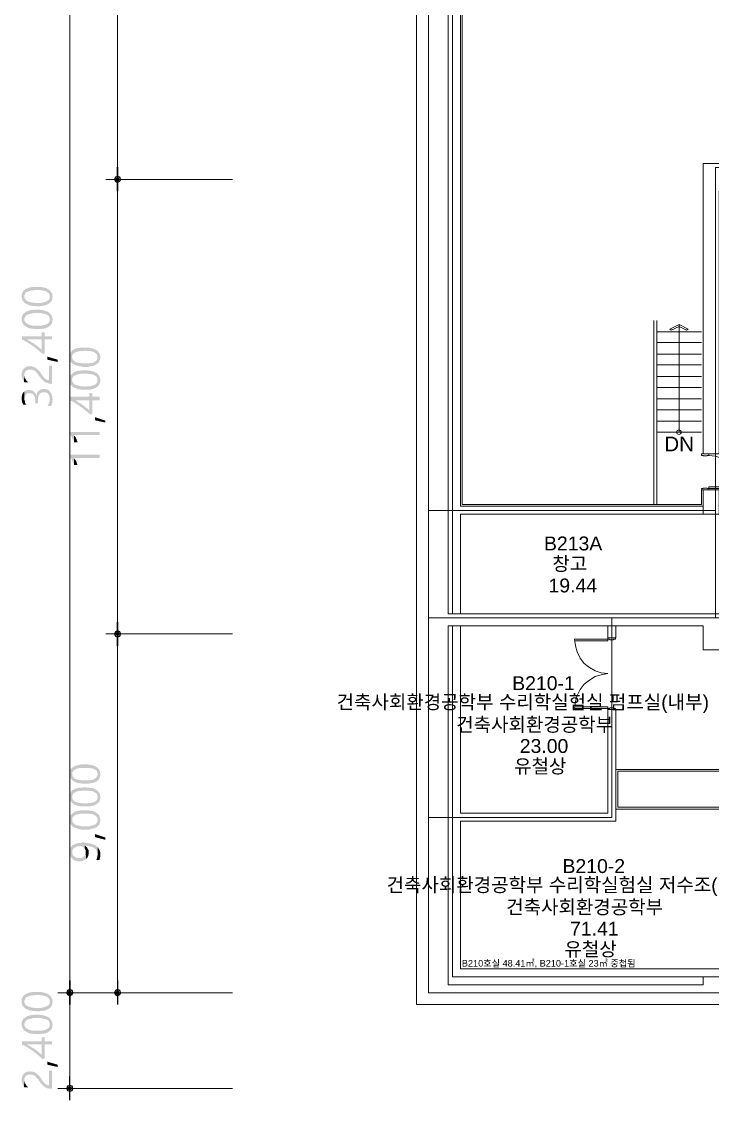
# Model space of a CAD drawing. Header units: millimetres. Extents: x -750 to 93466, y 13039 to 66109.
# Drawn here: x 1044 to 18376, y 13904 to 41161 of the extents above; entities that cross this region are included whole.
import ezdxf

# ---------------------------------------------------------------- set-up
doc = ezdxf.new("R2010")
doc.units = ezdxf.units.MM
for name, color, linetype in [('PDF_문자', 7, 'Continuous'), ('PDF_솔리드 채우기', 7, 'Continuous'), ('PDF_형상', 7, 'Continuous')]:
    doc.layers.add(name, color=color, linetype=linetype)
doc.styles.add('PDF 맑은고딕', font='Arial.ttf')

msp = doc.modelspace()

# ---------------------------------------------------------------- hatches: boundary and pattern name
at = {"layer": 'PDF_솔리드 채우기', "transparency": 33554559}
for points in [[(1044, 34278), (1044, 34269), (1044, 34250), (1044, 34231), (1053, 34212), (1053, 34193), (1063, 34174), (1072, 34155), (1082, 34145), (1101, 34126), (1110, 34117), (1110, 34269), (1110, 34278), (1110, 34288), (1120, 34307), (1120, 34316), (1129, 34326), (1129, 34335), (1139, 34354), (1148, 34364), (1158, 34373), (1177, 34383), (1186, 34383), (1205, 34392), (1224, 34402), (1234, 34402), (1262, 34411), (1281, 34411), (1300, 34421), (1329, 34421), (1348, 34421), (1376, 34430), (1405, 34430), (1433, 34430), (1461, 34430), (1490, 34430), (1518, 34421), (1537, 34421), (1566, 34421), (1585, 34411), (1604, 34411), (1623, 34402), (1642, 34402), (1661, 34392), (1680, 34383), (1689, 34373), (1699, 34364), (1718, 34354), (1727, 34345), (1727, 34335), (1737, 34326), (1746, 34307), (1746, 34297), (1746, 34288), (1746, 34269), (1746, 34421), (1737, 34430), (1718, 34449), (1708, 34449), (1689, 34459), (1680, 34468), (1661, 34478), (1642, 34478), (1623, 34487), (1604, 34487), (1585, 34497), (1566, 34497), (1547, 34506), (1528, 34506), (1499, 34506), (1480, 34506), (1452, 34506), (1424, 34506), (1424, 34506), (1395, 34506), (1367, 34506), (1348, 34506), (1319, 34506), (1300, 34506), (1272, 34497), (1253, 34497), (1234, 34487), (1215, 34487), (1196, 34478), (1177, 34468), (1158, 34468), (1148, 34459), (1129, 34449), (1120, 34440), (1110, 34430), (1091, 34421), (1082, 34402), (1072, 34392), (1072, 34383), (1063, 34373), (1053, 34354), (1053, 34345), (1044, 34326), (1044, 34307), (1044, 34297)], [(1110, 34117), (1129, 34098), (1148, 34088), (1148, 34088), (1158, 34079), (1177, 34069), (1196, 34069), (1205, 34060), (1224, 34050), (1243, 34050), (1262, 34041), (1281, 34041), (1300, 34031), (1329, 34031), (1348, 34031), (1367, 34031), (1395, 34022), (1424, 34022), (1442, 34022), (1471, 34022), (1490, 34022), (1518, 34031), (1537, 34031), (1556, 34031), (1585, 34041), (1604, 34041), (1623, 34041), (1642, 34050), (1661, 34060), (1670, 34060), (1689, 34069), (1708, 34079), (1718, 34088), (1727, 34088), (1746, 34107), (1765, 34117), (1775, 34136), (1784, 34145), (1794, 34164), (1803, 34183), (1813, 34202), (1813, 34221), (1813, 34240), (1822, 34259), (1822, 34259), (1813, 34288), (1813, 34307), (1813, 34326), (1803, 34345), (1794, 34364), (1784, 34373), (1775, 34392), (1765, 34411), (1746, 34421), (1746, 34269), (1746, 34259), (1746, 34240), (1746, 34231), (1737, 34221), (1737, 34202), (1727, 34193), (1718, 34183), (1708, 34174), (1699, 34164), (1680, 34155), (1670, 34145), (1651, 34136), (1632, 34136), (1613, 34126), (1594, 34126), (1575, 34117), (1547, 34117), (1528, 34107), (1499, 34107), (1471, 34107), (1442, 34107), (1424, 34107), (1395, 34107), (1367, 34107), (1338, 34117), (1310, 34117), (1291, 34117), (1272, 34126), (1253, 34126), (1234, 34136), (1215, 34145), (1196, 34145), (1186, 34155), (1167, 34164), (1158, 34174), (1148, 34183), (1139, 34193), (1129, 34202), (1120, 34221), (1120, 34231), (1110, 34240), (1110, 34259), (1110, 34269)], [(1044, 33699), (1044, 33699), (1044, 33680), (1044, 33661), (1053, 33632), (1053, 33623), (1063, 33604), (1072, 33585), (1082, 33566), (1101, 33556), (1110, 33537), (1110, 33699), (1110, 33699), (1110, 33718), (1120, 33727), (1120, 33737), (1129, 33756), (1129, 33765), (1139, 33775), (1148, 33784), (1158, 33794), (1177, 33803), (1186, 33813), (1205, 33822), (1224, 33822), (1234, 33832), (1262, 33832), (1281, 33841), (1300, 33841), (1329, 33851), (1348, 33851), (1376, 33851), (1405, 33851), (1433, 33851), (1461, 33851), (1490, 33851), (1518, 33851), (1537, 33851), (1566, 33841), (1585, 33841), (1604, 33832), (1623, 33832), (1642, 33822), (1661, 33822), (1680, 33813), (1689, 33803), (1699, 33794), (1718, 33784), (1727, 33775), (1727, 33765), (1737, 33746), (1746, 33737), (1746, 33727), (1746, 33708), (1746, 33689), (1746, 33841), (1737, 33860), (1718, 33870), (1708, 33879), (1689, 33889), (1680, 33889), (1661, 33898), (1642, 33908), (1623, 33908), (1604, 33917), (1585, 33917), (1566, 33927), (1547, 33927), (1528, 33927), (1499, 33936), (1480, 33936), (1452, 33936), (1424, 33936), (1424, 33936), (1395, 33936), (1367, 33936), (1348, 33936), (1319, 33927), (1300, 33927), (1272, 33927), (1253, 33917), (1234, 33917), (1215, 33908), (1196, 33908), (1177, 33898), (1158, 33889), (1148, 33879), (1129, 33870), (1120, 33860), (1110, 33851), (1091, 33841), (1082, 33832), (1072, 33822), (1072, 33803), (1063, 33794), (1053, 33784), (1053, 33765), (1044, 33746), (1044, 33737), (1044, 33718)], [(1110, 33537), (1129, 33528), (1148, 33518), (1148, 33518), (1158, 33509), (1177, 33499), (1196, 33490), (1205, 33480), (1224, 33480), (1243, 33471), (1262, 33471), (1281, 33461), (1300, 33461), (1329, 33461), (1348, 33452), (1367, 33452), (1395, 33452), (1424, 33452), (1442, 33452), (1471, 33452), (1490, 33452), (1518, 33452), (1537, 33452), (1556, 33461), (1585, 33461), (1604, 33461), (1623, 33471), (1642, 33471), (1661, 33480), (1670, 33490), (1689, 33490), (1708, 33499), (1718, 33509), (1727, 33518), (1746, 33528), (1765, 33547), (1775, 33556), (1784, 33575), (1794, 33585), (1803, 33604), (1813, 33623), (1813, 33642), (1813, 33661), (1822, 33689), (1822, 33689), (1813, 33708), (1813, 33727), (1813, 33746), (1803, 33765), (1794, 33784), (1784, 33803), (1775, 33813), (1765, 33832), (1746, 33841), (1746, 33689), (1746, 33680), (1746, 33670), (1746, 33651), (1737, 33642), (1737, 33632), (1727, 33623), (1718, 33604), (1708, 33594), (1699, 33585), (1680, 33575), (1670, 33575), (1651, 33566), (1632, 33556), (1613, 33556), (1594, 33547), (1575, 33547), (1547, 33537), (1528, 33537), (1499, 33537), (1471, 33537), (1442, 33537), (1424, 33537), (1395, 33537), (1367, 33537), (1338, 33537), (1310, 33537), (1291, 33547), (1272, 33547), (1253, 33556), (1234, 33556), (1215, 33566), (1196, 33575), (1186, 33585), (1167, 33594), (1158, 33594), (1148, 33613), (1139, 33623), (1129, 33632), (1120, 33642), (1120, 33651), (1110, 33670), (1110, 33680), (1110, 33699)], [(1053, 33271), (1053, 33186), (1063, 33176), (1082, 33176), (1101, 33167), (1120, 33157), (1129, 33148), (1148, 33138), (1167, 33129), (1177, 33195), (1547, 33195), (1547, 32929), (1547, 33271)], [(1167, 33129), (1186, 33119), (1205, 33100), (1224, 33091), (1243, 33081), (1262, 33072), (1281, 33053), (1300, 33043), (1310, 33034), (1329, 33024), (1348, 33005), (1357, 32996), (1376, 32986), (1395, 32967), (1414, 32958), (1424, 32948), (1442, 32929), (1461, 32920), (1471, 32910), (1490, 32891), (1509, 32882), (1518, 32863), (1537, 32853), (1556, 32834), (1623, 32834), (1623, 33195), (1803, 33195), (1803, 33271), (1623, 33271), (1623, 33366), (1547, 33366), (1547, 33271), (1547, 32929), (1480, 32986), (1471, 32996), (1461, 33005), (1442, 33015), (1424, 33034), (1414, 33043), (1395, 33053), (1376, 33062), (1357, 33081), (1348, 33091), (1329, 33100), (1310, 33110), (1291, 33119), (1272, 33138), (1253, 33148), (1234, 33157), (1215, 33167), (1196, 33176), (1177, 33195)], [(2240, 32758), (2240, 32749), (2240, 32730), (2240, 32711), (2250, 32692), (2259, 32673), (2259, 32654), (2269, 32635), (2278, 32626), (2297, 32607), (2307, 32597), (2307, 32749), (2307, 32758), (2307, 32768), (2316, 32777), (2316, 32796), (2326, 32806), (2326, 32815), (2335, 32825), (2345, 32834), (2354, 32844), (2373, 32853), (2383, 32863), (2402, 32872), (2421, 32882), (2440, 32882), (2459, 32891), (2478, 32891), (2497, 32901), (2525, 32901), (2554, 32901), (2573, 32901), (2601, 32910), (2639, 32910), (2658, 32910), (2687, 32901), (2715, 32901), (2734, 32901), (2763, 32901), (2782, 32891), (2801, 32891), (2829, 32882), (2839, 32882), (2858, 32872), (2877, 32863), (2886, 32853), (2905, 32844), (2915, 32834), (2924, 32825), (2934, 32815), (2934, 32806), (2943, 32787), (2943, 32777), (2943, 32758), (2943, 32749), (2953, 32901), (2934, 32910), (2915, 32920), (2905, 32929), (2886, 32939), (2877, 32948), (2858, 32948), (2839, 32958), (2820, 32967), (2801, 32967), (2782, 32977), (2763, 32977), (2744, 32986), (2725, 32986), (2696, 32986), (2677, 32986), (2649, 32986), (2630, 32986), (2620, 32986), (2592, 32986), (2573, 32986), (2544, 32986), (2516, 32986), (2497, 32977), (2468, 32977), (2449, 32977), (2430, 32967), (2411, 32967), (2392, 32958), (2373, 32948), (2354, 32939), (2345, 32939), (2326, 32929), (2316, 32920), (2307, 32910), (2297, 32901), (2288, 32882), (2278, 32872), (2269, 32863), (2259, 32844), (2250, 32834), (2250, 32815), (2250, 32806), (2240, 32787), (2240, 32768)], [(2307, 32597), (2326, 32578), (2345, 32569), (2345, 32569), (2364, 32559), (2373, 32550), (2392, 32540), (2402, 32540), (2421, 32531), (2440, 32531), (2459, 32521), (2478, 32521), (2497, 32512), (2525, 32512), (2544, 32512), (2573, 32502), (2592, 32502), (2620, 32502), (2639, 32502), (2668, 32502), (2687, 32502), (2715, 32502), (2734, 32512), (2763, 32512), (2782, 32512), (2801, 32521), (2820, 32521), (2839, 32531), (2858, 32531), (2877, 32540), (2886, 32550), (2905, 32559), (2915, 32569), (2924, 32569), (2943, 32588), (2962, 32597), (2972, 32607), (2981, 32626), (2991, 32645), (3000, 32664), (3010, 32683), (3010, 32702), (3019, 32720), (3019, 32739), (3019, 32739), (3019, 32758), (3010, 32787), (3010, 32806), (3000, 32825), (2991, 32834), (2981, 32853), (2972, 32872), (2962, 32882), (2953, 32901), (2943, 32749), (2943, 32739), (2943, 32720), (2943, 32711), (2934, 32692), (2934, 32683), (2924, 32673), (2915, 32664), (2905, 32654), (2896, 32645), (2877, 32635), (2867, 32626), (2848, 32616), (2829, 32607), (2810, 32607), (2791, 32597), (2772, 32597), (2744, 32597), (2725, 32588), (2696, 32588), (2668, 32588), (2639, 32588), (2620, 32588), (2592, 32588), (2563, 32588), (2535, 32588), (2516, 32597), (2487, 32597), (2468, 32607), (2449, 32607), (2430, 32616), (2411, 32616), (2392, 32626), (2383, 32635), (2364, 32645), (2354, 32654), (2345, 32664), (2335, 32673), (2326, 32683), (2326, 32692), (2316, 32711), (2316, 32720), (2307, 32739), (2307, 32749)], [(1044, 32303), (1044, 32293), (1044, 32274), (1044, 32255), (1053, 32236), (1053, 32217), (1063, 32198), (1072, 32179), (1082, 32160), (1091, 32141), (1101, 32132), (1110, 32293), (1110, 32312), (1110, 32331), (1120, 32350), (1129, 32369), (1139, 32388), (1148, 32398), (1158, 32407), (1177, 32417), (1196, 32426), (1215, 32436), (1234, 32436), (1253, 32436), (1272, 32436), (1300, 32436), (1319, 32426), (1338, 32426), (1348, 32417), (1367, 32407), (1376, 32398), (1395, 32388), (1405, 32369), (1414, 32360), (1433, 32341), (1442, 32331), (1461, 32312), (1471, 32284), (1490, 32265), (1499, 32246), (1518, 32227), (1528, 32208), (1547, 32198), (1556, 32179), (1566, 32170), (1575, 32160), (1594, 32141), (1613, 32132), (1632, 32122), (1642, 32113), (1661, 32103), (1670, 32103), (1680, 32094), (1699, 32094), (1727, 32084), (1746, 32084), (1765, 32084), (1803, 32084), (1803, 32531), (1727, 32531), (1727, 32170), (1727, 32170), (1699, 32170), (1680, 32179), (1661, 32189), (1651, 32189), (1642, 32198), (1623, 32217), (1604, 32236), (1604, 32236), (1594, 32246), (1585, 32255), (1575, 32274), (1556, 32293), (1547, 32312), (1528, 32331), (1518, 32350), (1509, 32369), (1490, 32388), (1471, 32407), (1461, 32417), (1442, 32436), (1433, 32445), (1414, 32455), (1405, 32474), (1386, 32483), (1386, 32483), (1367, 32493), (1348, 32502), (1329, 32502), (1310, 32512), (1291, 32512), (1272, 32512), (1253, 32521), (1243, 32521), (1224, 32512), (1196, 32512), (1177, 32512), (1158, 32502), (1148, 32493), (1129, 32483), (1110, 32474), (1101, 32455), (1091, 32455), (1082, 32436), (1072, 32426), (1063, 32407), (1053, 32388), (1053, 32369), (1044, 32350), (1044, 32322)], [(1101, 32132), (1110, 32113), (1205, 32113), (1196, 32122), (1186, 32132), (1167, 32151), (1158, 32160), (1148, 32179), (1139, 32198), (1129, 32217), (1120, 32236), (1120, 32255), (1110, 32274), (1110, 32293)], [(2240, 32179), (2240, 32179), (2240, 32151), (2240, 32132), (2250, 32113), (2259, 32094), (2259, 32084), (2269, 32065), (2278, 32046), (2297, 32037), (2307, 32018), (2307, 32179), (2307, 32179), (2307, 32189), (2316, 32208), (2316, 32217), (2326, 32236), (2326, 32246), (2335, 32255), (2345, 32265), (2354, 32274), (2373, 32284), (2383, 32293), (2402, 32293), (2421, 32303), (2440, 32312), (2459, 32312), (2478, 32322), (2497, 32322), (2525, 32331), (2554, 32331), (2573, 32331), (2601, 32331), (2639, 32331), (2658, 32331), (2687, 32331), (2715, 32331), (2734, 32331), (2763, 32322), (2782, 32322), (2801, 32312), (2829, 32312), (2839, 32303), (2858, 32293), (2877, 32293), (2886, 32284), (2905, 32274), (2915, 32265), (2924, 32255), (2934, 32236), (2934, 32227), (2943, 32217), (2943, 32198), (2943, 32189), (2943, 32170), (2953, 32322), (2934, 32341), (2915, 32350), (2905, 32360), (2886, 32360), (2877, 32369), (2858, 32379), (2839, 32388), (2820, 32388), (2801, 32398), (2782, 32398), (2763, 32407), (2744, 32407), (2725, 32407), (2696, 32407), (2677, 32417), (2649, 32417), (2630, 32417), (2620, 32417), (2592, 32417), (2573, 32417), (2544, 32407), (2516, 32407), (2497, 32407), (2468, 32407), (2449, 32398), (2430, 32398), (2411, 32388), (2392, 32379), (2373, 32379), (2354, 32369), (2345, 32360), (2326, 32350), (2316, 32341), (2307, 32331), (2297, 32322), (2288, 32312), (2278, 32303), (2269, 32284), (2259, 32274), (2250, 32255), (2250, 32246), (2250, 32227), (2240, 32217), (2240, 32198)], [(2307, 32018), (2326, 32008), (2345, 31999), (2345, 31989), (2364, 31980), (2373, 31980), (2392, 31970), (2402, 31961), (2421, 31961), (2440, 31951), (2459, 31951), (2478, 31942), (2497, 31942), (2525, 31932), (2544, 31932), (2573, 31932), (2592, 31932), (2620, 31932), (2639, 31932), (2668, 31932), (2687, 31932), (2715, 31932), (2734, 31932), (2763, 31932), (2782, 31942), (2801, 31942), (2820, 31951), (2839, 31951), (2858, 31961), (2877, 31970), (2886, 31970), (2905, 31980), (2915, 31989), (2924, 31999), (2943, 32008), (2962, 32018), (2972, 32037), (2981, 32056), (2991, 32065), (3000, 32084), (3010, 32103), (3010, 32122), (3019, 32141), (3019, 32160), (3019, 32170), (3019, 32189), (3010, 32208), (3010, 32227), (3000, 32246), (2991, 32265), (2981, 32284), (2972, 32293), (2962, 32312), (2953, 32322), (2943, 32170), (2943, 32160), (2943, 32151), (2943, 32132), (2934, 32122), (2934, 32113), (2924, 32094), (2915, 32084), (2905, 32075), (2896, 32065), (2877, 32056), (2867, 32046), (2848, 32046), (2829, 32037), (2810, 32027), (2791, 32027), (2772, 32018), (2744, 32018), (2725, 32018), (2696, 32018), (2668, 32008), (2639, 32008), (2620, 32008), (2592, 32018), (2563, 32018), (2535, 32018), (2516, 32018), (2487, 32027), (2468, 32027), (2449, 32037), (2430, 32037), (2411, 32046), (2392, 32056), (2383, 32056), (2364, 32065), (2354, 32075), (2345, 32084), (2335, 32094), (2326, 32113), (2326, 32122), (2316, 32132), (2316, 32151), (2307, 32160), (2307, 32179)], [(1110, 31885), (1110, 31695), (1110, 31723), (1120, 31742), (1120, 31761), (1129, 31780), (1139, 31790), (1148, 31809), (1158, 31818), (1167, 31828), (1186, 31837), (1205, 31837), (1224, 31837), (1243, 31837), (1253, 31837), (1262, 31837), (1281, 31837), (1300, 31828), (1310, 31828), (1329, 31818), (1338, 31809), (1348, 31790), (1357, 31780), (1367, 31761), (1376, 31742), (1376, 31723), (1376, 31704), (1386, 31676), (1386, 31657), (1386, 31590), (1452, 31590), (1452, 31657), (1452, 31676), (1452, 31704), (1452, 31723), (1461, 31742), (1461, 31761), (1471, 31780), (1480, 31799), (1490, 31818), (1499, 31828), (1509, 31837), (1518, 31847), (1537, 31856), (1547, 31856), (1566, 31866), (1585, 31866), (1604, 31866), (1604, 31866), (1623, 31866), (1642, 31866), (1661, 31856), (1680, 31847), (1699, 31837), (1708, 31818), (1718, 31809), (1727, 31790), (1737, 31780), (1737, 31761), (1746, 31742), (1746, 31714), (1746, 31695), (1756, 31885), (1737, 31894), (1727, 31913), (1708, 31923), (1689, 31932), (1670, 31942), (1651, 31942), (1632, 31951), (1613, 31951), (1594, 31951), (1575, 31951), (1556, 31951), (1537, 31942), (1518, 31932), (1499, 31932), (1490, 31913), (1471, 31904), (1471, 31904), (1452, 31885), (1442, 31875), (1433, 31856), (1424, 31837), (1424, 31818), (1414, 31799), (1414, 31771), (1414, 31771), (1405, 31790), (1405, 31809), (1395, 31828), (1386, 31847), (1367, 31856), (1357, 31875), (1348, 31885), (1329, 31894), (1319, 31904), (1300, 31913), (1281, 31913), (1262, 31923), (1243, 31923), (1224, 31923), (1215, 31923), (1196, 31923), (1177, 31923), (1158, 31913), (1139, 31904), (1120, 31894)], [(1044, 31723), (1044, 31704), (1044, 31685), (1044, 31657), (1053, 31638), (1053, 31619), (1063, 31600), (1072, 31581), (1072, 31562), (1082, 31552), (1167, 31552), (1158, 31562), (1139, 31581), (1129, 31600), (1129, 31619), (1120, 31638), (1120, 31657), (1110, 31676), (1110, 31695), (1110, 31885), (1091, 31866), (1082, 31856), (1072, 31837), (1063, 31818), (1053, 31799), (1053, 31780), (1044, 31761), (1044, 31742)], [(1689, 31524), (1775, 31524), (1784, 31533), (1794, 31543), (1794, 31562), (1803, 31581), (1813, 31600), (1813, 31619), (1813, 31638), (1813, 31666), (1822, 31685), (1813, 31714), (1813, 31733), (1813, 31752), (1803, 31771), (1803, 31790), (1794, 31809), (1784, 31828), (1775, 31847), (1765, 31866), (1756, 31875), (1756, 31885), (1746, 31695), (1746, 31685), (1746, 31666), (1746, 31647), (1737, 31628), (1737, 31609), (1727, 31590), (1718, 31571), (1708, 31552), (1699, 31533)], [(2250, 31752), (2250, 31666), (2259, 31657), (2278, 31647), (2297, 31647), (2316, 31638), (2326, 31628), (2345, 31619), (2364, 31609), (2383, 31666), (2744, 31666), (2744, 31410), (2744, 31752)], [(2364, 31609), (2383, 31590), (2402, 31581), (2421, 31571), (2440, 31562), (2459, 31543), (2478, 31533), (2497, 31524), (2506, 31514), (2525, 31495), (2544, 31486), (2563, 31476), (2573, 31467), (2592, 31448), (2611, 31438), (2620, 31429), (2639, 31410), (2658, 31400), (2677, 31381), (2687, 31372), (2706, 31362), (2725, 31343), (2734, 31334), (2753, 31315), (2820, 31315), (2820, 31666), (3000, 31666), (3000, 31752), (2820, 31752), (2820, 31847), (2744, 31847), (2744, 31752), (2744, 31410), (2677, 31467), (2668, 31476), (2658, 31486), (2639, 31495), (2620, 31505), (2611, 31524), (2592, 31533), (2573, 31543), (2563, 31552), (2544, 31571), (2525, 31581), (2506, 31590), (2487, 31600), (2468, 31609), (2449, 31628), (2440, 31638), (2421, 31647), (2402, 31657), (2383, 31666)], [(2240, 30868), (2240, 30840), (2250, 30821), (2259, 30811), (2269, 30792), (2278, 30773), (2297, 30754), (2307, 30735), (2307, 30726), (2316, 30707), (2326, 30688), (2335, 30669), (2345, 30650), (2354, 30631), (2354, 30792), (3000, 30792), (3000, 30868)], [(2354, 30631), (2354, 30612), (2440, 30612), (2440, 30612), (2440, 30631), (2430, 30650), (2421, 30669), (2421, 30688), (2402, 30716), (2402, 30726), (2392, 30745), (2373, 30764), (2364, 30773), (2354, 30792)], [(2240, 30298), (2240, 30260), (2250, 30251), (2259, 30232), (2269, 30222), (2278, 30203), (2297, 30184), (2307, 30165), (2307, 30156), (2316, 30137), (2326, 30118), (2335, 30099), (2345, 30080), (2354, 30061), (2354, 30213), (3000, 30213), (3000, 30298)], [(2354, 30061), (2354, 30042), (2440, 30042), (2440, 30042), (2440, 30061), (2430, 30080), (2421, 30099), (2421, 30118), (2402, 30137), (2402, 30146), (2392, 30165), (2373, 30184), (2364, 30203), (2354, 30213)], [(2240, 22291), (2240, 22291), (2240, 22272), (2250, 22253), (2250, 22234), (2259, 22215), (2269, 22196), (2278, 22177), (2288, 22158), (2297, 22148), (2316, 22129), (2316, 22291), (2316, 22291), (2316, 22310), (2316, 22319), (2316, 22338), (2326, 22348), (2335, 22357), (2335, 22367), (2345, 22376), (2364, 22386), (2373, 22395), (2383, 22405), (2402, 22414), (2421, 22414), (2440, 22424), (2459, 22433), (2478, 22433), (2506, 22443), (2525, 22443), (2554, 22443), (2582, 22443), (2611, 22443), (2639, 22443), (2658, 22443), (2687, 22443), (2715, 22443), (2744, 22443), (2763, 22443), (2782, 22433), (2810, 22433), (2829, 22424), (2848, 22414), (2858, 22414), (2877, 22405), (2886, 22395), (2905, 22386), (2915, 22376), (2924, 22367), (2934, 22357), (2934, 22338), (2943, 22329), (2943, 22319), (2953, 22300), (2953, 22291), (2953, 22443), (2934, 22452), (2915, 22462), (2905, 22471), (2896, 22481), (2877, 22490), (2858, 22490), (2848, 22500), (2829, 22509), (2810, 22509), (2791, 22519), (2763, 22519), (2744, 22519), (2725, 22528), (2696, 22528), (2677, 22528), (2649, 22528), (2630, 22528), (2630, 22528), (2601, 22528), (2573, 22528), (2544, 22528), (2525, 22528), (2497, 22519), (2478, 22519), (2449, 22509), (2430, 22509), (2411, 22500), (2392, 22500), (2373, 22490), (2364, 22481), (2345, 22471), (2335, 22462), (2316, 22452), (2307, 22443), (2297, 22433), (2288, 22424), (2278, 22414), (2269, 22405), (2259, 22386), (2259, 22376), (2250, 22357), (2250, 22348), (2240, 22329), (2240, 22310)], [(2316, 22129), (2326, 22120), (2345, 22110), (2345, 22110), (2364, 22101), (2373, 22091), (2392, 22082), (2411, 22082), (2430, 22072), (2440, 22063), (2459, 22063), (2487, 22053), (2506, 22053), (2525, 22053), (2544, 22053), (2573, 22044), (2592, 22044), (2620, 22044), (2649, 22044), (2668, 22044), (2696, 22044), (2715, 22044), (2734, 22053), (2763, 22053), (2782, 22053), (2801, 22063), (2820, 22063), (2839, 22072), (2858, 22072), (2877, 22082), (2886, 22091), (2905, 22091), (2924, 22101), (2934, 22110), (2943, 22120), (2962, 22139), (2972, 22148), (2991, 22167), (3000, 22186), (3000, 22196), (3010, 22215), (3010, 22234), (3019, 22253), (3019, 22281), (3019, 22281), (3019, 22300), (3010, 22319), (3010, 22338), (3000, 22357), (3000, 22376), (2991, 22395), (2981, 22414), (2962, 22424), (2953, 22443), (2953, 22291), (2953, 22281), (2943, 22262), (2943, 22253), (2943, 22234), (2934, 22224), (2924, 22215), (2915, 22205), (2905, 22186), (2896, 22177), (2886, 22177), (2867, 22167), (2848, 22158), (2839, 22148), (2820, 22148), (2791, 22139), (2772, 22139), (2753, 22129), (2725, 22129), (2696, 22129), (2668, 22129), (2639, 22129), (2620, 22129), (2592, 22129), (2563, 22129), (2535, 22129), (2516, 22139), (2487, 22139), (2468, 22139), (2449, 22148), (2430, 22158), (2411, 22158), (2392, 22167), (2383, 22177), (2364, 22186), (2354, 22196), (2345, 22205), (2335, 22215), (2326, 22224), (2326, 22234), (2316, 22253), (2316, 22262), (2316, 22272), (2316, 22291)], [(2240, 21721), (2240, 21721), (2240, 21693), (2250, 21674), (2250, 21655), (2259, 21636), (2269, 21617), (2278, 21607), (2288, 21588), (2297, 21569), (2316, 21560), (2316, 21721), (2316, 21721), (2316, 21731), (2316, 21750), (2316, 21759), (2326, 21769), (2335, 21788), (2335, 21797), (2345, 21807), (2364, 21816), (2373, 21826), (2383, 21826), (2402, 21835), (2421, 21845), (2440, 21854), (2459, 21854), (2478, 21864), (2506, 21864), (2525, 21864), (2554, 21873), (2582, 21873), (2611, 21873), (2639, 21873), (2658, 21873), (2687, 21873), (2715, 21873), (2744, 21864), (2763, 21864), (2782, 21864), (2810, 21854), (2829, 21854), (2848, 21845), (2858, 21835), (2877, 21826), (2886, 21826), (2905, 21816), (2915, 21807), (2924, 21788), (2934, 21778), (2934, 21769), (2943, 21759), (2943, 21740), (2953, 21731), (2953, 21712), (2953, 21864), (2934, 21873), (2915, 21892), (2905, 21892), (2896, 21902), (2877, 21911), (2858, 21920), (2848, 21920), (2829, 21930), (2810, 21939), (2791, 21939), (2763, 21939), (2744, 21949), (2725, 21949), (2696, 21949), (2677, 21949), (2649, 21958), (2630, 21958), (2630, 21958), (2601, 21958), (2573, 21949), (2544, 21949), (2525, 21949), (2497, 21949), (2478, 21939), (2449, 21939), (2430, 21930), (2411, 21930), (2392, 21920), (2373, 21911), (2364, 21911), (2345, 21902), (2335, 21892), (2316, 21883), (2307, 21873), (2297, 21864), (2288, 21854), (2278, 21835), (2269, 21826), (2259, 21816), (2259, 21797), (2250, 21788), (2250, 21769), (2240, 21750), (2240, 21740)], [(2316, 21560), (2326, 21550), (2345, 21531), (2345, 21531), (2364, 21522), (2373, 21522), (2392, 21512), (2411, 21503), (2430, 21493), (2440, 21493), (2459, 21484), (2487, 21484), (2506, 21484), (2525, 21474), (2544, 21474), (2573, 21474), (2592, 21474), (2620, 21474), (2649, 21474), (2668, 21474), (2696, 21474), (2715, 21474), (2734, 21474), (2763, 21474), (2782, 21484), (2801, 21484), (2820, 21493), (2839, 21493), (2858, 21503), (2877, 21503), (2886, 21512), (2905, 21522), (2924, 21531), (2934, 21541), (2943, 21550), (2962, 21560), (2972, 21579), (2991, 21588), (3000, 21607), (3000, 21626), (3010, 21645), (3010, 21664), (3019, 21683), (3019, 21702), (3019, 21702), (3019, 21731), (3010, 21750), (3010, 21769), (3000, 21788), (3000, 21807), (2991, 21816), (2981, 21835), (2962, 21854), (2953, 21864), (2953, 21712), (2953, 21702), (2943, 21693), (2943, 21674), (2943, 21664), (2934, 21645), (2924, 21636), (2915, 21626), (2905, 21617), (2896, 21607), (2886, 21598), (2867, 21588), (2848, 21579), (2839, 21579), (2820, 21569), (2791, 21569), (2772, 21560), (2753, 21560), (2725, 21560), (2696, 21550), (2668, 21550), (2639, 21550), (2620, 21550), (2592, 21550), (2563, 21550), (2535, 21560), (2516, 21560), (2487, 21560), (2468, 21569), (2449, 21569), (2430, 21579), (2411, 21588), (2392, 21588), (2383, 21598), (2364, 21607), (2354, 21617), (2345, 21626), (2335, 21636), (2326, 21645), (2326, 21664), (2316, 21674), (2316, 21683), (2316, 21702), (2316, 21721)], [(2240, 21142), (2240, 21142), (2240, 21123), (2250, 21104), (2250, 21085), (2259, 21066), (2269, 21047), (2278, 21028), (2288, 21009), (2297, 20999), (2316, 20980), (2316, 21142), (2316, 21142), (2316, 21161), (2316, 21170), (2316, 21189), (2326, 21199), (2335, 21208), (2335, 21218), (2345, 21227), (2364, 21237), (2373, 21246), (2383, 21256), (2402, 21265), (2421, 21265), (2440, 21275), (2459, 21284), (2478, 21284), (2506, 21284), (2525, 21294), (2554, 21294), (2582, 21294), (2611, 21294), (2639, 21294), (2658, 21294), (2687, 21294), (2715, 21294), (2744, 21294), (2763, 21284), (2782, 21284), (2810, 21284), (2829, 21275), (2848, 21265), (2858, 21265), (2877, 21256), (2886, 21246), (2905, 21237), (2915, 21227), (2924, 21218), (2934, 21208), (2934, 21189), (2943, 21180), (2943, 21170), (2953, 21151), (2953, 21142), (2953, 21294), (2934, 21303), (2915, 21313), (2905, 21322), (2896, 21332), (2877, 21341), (2858, 21341), (2848, 21351), (2829, 21360), (2810, 21360), (2791, 21370), (2763, 21370), (2744, 21370), (2725, 21379), (2696, 21379), (2677, 21379), (2649, 21379), (2630, 21379), (2630, 21379), (2601, 21379), (2573, 21379), (2544, 21379), (2525, 21379), (2497, 21370), (2478, 21370), (2449, 21360), (2430, 21360), (2411, 21351), (2392, 21351), (2373, 21341), (2364, 21332), (2345, 21322), (2335, 21313), (2316, 21303), (2307, 21294), (2297, 21284), (2288, 21275), (2278, 21265), (2269, 21256), (2259, 21237), (2259, 21227), (2250, 21208), (2250, 21199), (2240, 21180), (2240, 21161)], [(2316, 20980), (2326, 20971), (2345, 20961), (2345, 20961), (2364, 20952), (2373, 20942), (2392, 20933), (2411, 20933), (2430, 20923), (2440, 20914), (2459, 20914), (2487, 20904), (2506, 20904), (2525, 20904), (2544, 20895), (2573, 20895), (2592, 20895), (2620, 20895), (2649, 20895), (2668, 20895), (2696, 20895), (2715, 20895), (2734, 20895), (2763, 20904), (2782, 20904), (2801, 20914), (2820, 20914), (2839, 20923), (2858, 20923), (2877, 20933), (2886, 20942), (2905, 20942), (2924, 20952), (2934, 20961), (2943, 20971), (2962, 20990), (2972, 20999), (2991, 21018), (3000, 21037), (3000, 21047), (3010, 21066), (3010, 21085), (3019, 21104), (3019, 21132), (3019, 21132), (3019, 21151), (3010, 21170), (3010, 21189), (3000, 21208), (3000, 21227), (2991, 21246), (2981, 21265), (2962, 21275), (2953, 21294), (2953, 21142), (2953, 21132), (2943, 21113), (2943, 21104), (2943, 21085), (2934, 21075), (2924, 21066), (2915, 21047), (2905, 21037), (2896, 21028), (2886, 21018), (2867, 21018), (2848, 21009), (2839, 20999), (2820, 20999), (2791, 20990), (2772, 20990), (2753, 20980), (2725, 20980), (2696, 20980), (2668, 20980), (2639, 20980), (2620, 20980), (2592, 20980), (2563, 20980), (2535, 20980), (2516, 20990), (2487, 20990), (2468, 20990), (2449, 20999), (2430, 20999), (2411, 21009), (2392, 21018), (2383, 21028), (2364, 21037), (2354, 21047), (2345, 21056), (2335, 21066), (2326, 21075), (2326, 21085), (2316, 21104), (2316, 21113), (2316, 21123), (2316, 21142)], [(2240, 20334), (2240, 20325), (2240, 20306), (2250, 20277), (2250, 20258), (2259, 20239), (2269, 20220), (2278, 20211), (2288, 20192), (2297, 20173), (2316, 20163), (2326, 20154), (2335, 20144), (2354, 20135), (2373, 20125), (2392, 20116), (2411, 20106), (2430, 20106), (2449, 20097), (2468, 20097), (2497, 20097), (2516, 20097), (2535, 20097), (2554, 20106), (2573, 20106), (2592, 20116), (2611, 20125), (2630, 20135), (2639, 20144), (2658, 20154), (2649, 20334), (2649, 20325), (2649, 20306), (2649, 20287), (2639, 20268), (2630, 20249), (2620, 20230), (2601, 20220), (2592, 20211), (2582, 20201), (2563, 20192), (2544, 20182), (2525, 20182), (2506, 20182), (2478, 20182), (2468, 20182), (2449, 20182), (2430, 20182), (2411, 20192), (2392, 20201), (2373, 20211), (2364, 20220), (2364, 20220), (2345, 20239), (2335, 20249), (2326, 20268), (2316, 20287), (2316, 20306), (2316, 20325), (2316, 20496), (2297, 20477), (2288, 20467), (2269, 20448), (2269, 20429), (2259, 20420), (2250, 20401), (2250, 20382), (2240, 20353)], [(2316, 20496), (2316, 20325), (2316, 20334), (2316, 20363), (2316, 20382), (2326, 20391), (2335, 20410), (2354, 20429), (2373, 20439), (2373, 20439), (2392, 20448), (2402, 20458), (2421, 20467), (2440, 20477), (2468, 20477), (2487, 20477), (2506, 20477), (2525, 20477), (2544, 20477), (2563, 20467), (2582, 20467), (2592, 20448), (2611, 20439), (2620, 20429), (2630, 20486), (2630, 20486), (2658, 20486), (2677, 20486), (2706, 20486), (2725, 20477), (2744, 20477), (2763, 20467), (2782, 20467), (2801, 20458), (2820, 20458), (2839, 20448), (2848, 20439), (2867, 20429), (2877, 20420), (2886, 20410), (2905, 20391), (2915, 20382), (2924, 20363), (2934, 20344), (2943, 20325), (2943, 20306), (2953, 20287), (2953, 20268), (2953, 20448), (2934, 20467), (2924, 20477), (2905, 20486), (2896, 20496), (2886, 20505), (2867, 20505), (2858, 20515), (2839, 20524), (2820, 20534), (2801, 20534), (2782, 20543), (2763, 20553), (2744, 20553), (2725, 20553), (2706, 20562), (2677, 20562), (2658, 20562), (2630, 20562), (2611, 20572), (2582, 20572), (2563, 20572), (2535, 20562), (2516, 20562), (2497, 20562), (2468, 20562), (2449, 20553), (2430, 20553), (2411, 20543), (2392, 20543), (2373, 20534), (2364, 20524), (2345, 20515), (2335, 20505), (2326, 20505)], [(2620, 20429), (2630, 20410), (2639, 20391), (2649, 20372), (2649, 20353), (2649, 20334), (2658, 20154), (2668, 20173), (2687, 20182), (2696, 20201), (2706, 20220), (2715, 20239), (2715, 20249), (2725, 20277), (2725, 20296), (2725, 20315), (2725, 20325), (2725, 20344), (2725, 20372), (2715, 20391), (2706, 20401), (2696, 20420), (2687, 20439), (2677, 20448), (2658, 20467), (2649, 20477), (2630, 20486), (2630, 20486)], [(2915, 20135), (2991, 20135), (3000, 20144), (3000, 20163), (3010, 20182), (3010, 20201), (3019, 20220), (3019, 20239), (3019, 20268), (3019, 20268), (3019, 20287), (3019, 20315), (3010, 20334), (3010, 20353), (3000, 20372), (2991, 20391), (2981, 20401), (2972, 20420), (2962, 20439), (2953, 20448), (2953, 20268), (2953, 20258), (2943, 20230), (2943, 20211), (2934, 20192), (2934, 20173), (2924, 20154)], [(1044, 16592), (1044, 16582), (1044, 16563), (1044, 16544), (1053, 16525), (1053, 16506), (1063, 16487), (1072, 16468), (1082, 16459), (1101, 16440), (1110, 16430), (1110, 16582), (1110, 16592), (1110, 16601), (1120, 16620), (1120, 16630), (1129, 16639), (1129, 16649), (1139, 16668), (1148, 16677), (1158, 16687), (1177, 16696), (1186, 16696), (1205, 16706), (1224, 16715), (1234, 16715), (1262, 16725), (1281, 16725), (1300, 16734), (1329, 16734), (1348, 16734), (1376, 16744), (1405, 16744), (1433, 16744), (1461, 16744), (1490, 16744), (1518, 16734), (1537, 16734), (1566, 16734), (1585, 16725), (1604, 16725), (1623, 16715), (1642, 16715), (1661, 16706), (1680, 16696), (1689, 16687), (1699, 16677), (1718, 16668), (1727, 16658), (1727, 16649), (1737, 16639), (1746, 16620), (1746, 16611), (1746, 16601), (1746, 16582), (1746, 16734), (1737, 16744), (1718, 16763), (1708, 16763), (1689, 16772), (1680, 16782), (1661, 16791), (1642, 16791), (1623, 16801), (1604, 16801), (1585, 16810), (1566, 16810), (1547, 16820), (1528, 16820), (1499, 16820), (1480, 16820), (1452, 16820), (1424, 16820), (1424, 16820), (1395, 16820), (1367, 16820), (1348, 16820), (1319, 16820), (1300, 16820), (1272, 16810), (1253, 16810), (1234, 16801), (1215, 16801), (1196, 16791), (1177, 16782), (1158, 16782), (1148, 16772), (1129, 16763), (1120, 16753), (1110, 16744), (1091, 16734), (1082, 16715), (1072, 16706), (1072, 16696), (1063, 16687), (1053, 16668), (1053, 16658), (1044, 16639), (1044, 16620), (1044, 16611)], [(1110, 16430), (1129, 16411), (1148, 16402), (1148, 16402), (1158, 16392), (1177, 16383), (1196, 16383), (1205, 16373), (1224, 16364), (1243, 16364), (1262, 16354), (1281, 16354), (1300, 16345), (1329, 16345), (1348, 16345), (1367, 16345), (1395, 16335), (1424, 16335), (1442, 16335), (1471, 16335), (1490, 16335), (1518, 16345), (1537, 16345), (1556, 16345), (1585, 16354), (1604, 16354), (1623, 16354), (1642, 16364), (1661, 16373), (1670, 16373), (1689, 16383), (1708, 16392), (1718, 16402), (1727, 16402), (1746, 16421), (1765, 16430), (1775, 16449), (1784, 16459), (1794, 16478), (1803, 16497), (1813, 16516), (1813, 16535), (1813, 16554), (1822, 16573), (1822, 16573), (1813, 16601), (1813, 16620), (1813, 16639), (1803, 16658), (1794, 16677), (1784, 16687), (1775, 16706), (1765, 16725), (1746, 16734), (1746, 16582), (1746, 16573), (1746, 16554), (1746, 16544), (1737, 16535), (1737, 16516), (1727, 16506), (1718, 16497), (1708, 16487), (1699, 16478), (1680, 16468), (1670, 16459), (1651, 16449), (1632, 16449), (1613, 16440), (1594, 16440), (1575, 16430), (1547, 16430), (1528, 16421), (1499, 16421), (1471, 16421), (1442, 16421), (1424, 16421), (1395, 16421), (1367, 16421), (1338, 16430), (1310, 16430), (1291, 16430), (1272, 16440), (1253, 16440), (1234, 16449), (1215, 16459), (1196, 16459), (1186, 16468), (1167, 16478), (1158, 16487), (1148, 16497), (1139, 16506), (1129, 16516), (1120, 16535), (1120, 16544), (1110, 16554), (1110, 16573), (1110, 16582)], [(1044, 16012), (1044, 16012), (1044, 15993), (1044, 15974), (1053, 15946), (1053, 15936), (1063, 15917), (1072, 15898), (1082, 15879), (1101, 15870), (1110, 15851), (1110, 16012), (1110, 16012), (1110, 16031), (1120, 16041), (1120, 16050), (1129, 16069), (1129, 16079), (1139, 16088), (1148, 16098), (1158, 16107), (1177, 16117), (1186, 16126), (1205, 16136), (1224, 16136), (1234, 16145), (1262, 16145), (1281, 16155), (1300, 16155), (1329, 16164), (1348, 16164), (1376, 16164), (1405, 16164), (1433, 16164), (1461, 16164), (1490, 16164), (1518, 16164), (1537, 16164), (1566, 16155), (1585, 16155), (1604, 16145), (1623, 16145), (1642, 16136), (1661, 16136), (1680, 16126), (1689, 16117), (1699, 16107), (1718, 16098), (1727, 16088), (1727, 16079), (1737, 16060), (1746, 16050), (1746, 16041), (1746, 16022), (1746, 16003), (1746, 16155), (1737, 16174), (1718, 16183), (1708, 16193), (1689, 16202), (1680, 16202), (1661, 16212), (1642, 16221), (1623, 16221), (1604, 16231), (1585, 16231), (1566, 16240), (1547, 16240), (1528, 16240), (1499, 16250), (1480, 16250), (1452, 16250), (1424, 16250), (1424, 16250), (1395, 16250), (1367, 16250), (1348, 16250), (1319, 16240), (1300, 16240), (1272, 16240), (1253, 16231), (1234, 16231), (1215, 16221), (1196, 16221), (1177, 16212), (1158, 16202), (1148, 16193), (1129, 16183), (1120, 16174), (1110, 16164), (1091, 16155), (1082, 16145), (1072, 16136), (1072, 16117), (1063, 16107), (1053, 16098), (1053, 16079), (1044, 16060), (1044, 16050), (1044, 16031)], [(1110, 15851), (1129, 15841), (1148, 15832), (1148, 15832), (1158, 15822), (1177, 15813), (1196, 15803), (1205, 15794), (1224, 15794), (1243, 15784), (1262, 15784), (1281, 15775), (1300, 15775), (1329, 15775), (1348, 15765), (1367, 15765), (1395, 15765), (1424, 15765), (1442, 15765), (1471, 15765), (1490, 15765), (1518, 15765), (1537, 15765), (1556, 15775), (1585, 15775), (1604, 15775), (1623, 15784), (1642, 15784), (1661, 15794), (1670, 15803), (1689, 15803), (1708, 15813), (1718, 15822), (1727, 15832), (1746, 15841), (1765, 15860), (1775, 15870), (1784, 15889), (1794, 15898), (1803, 15917), (1813, 15936), (1813, 15955), (1813, 15974), (1822, 16003), (1822, 16003), (1813, 16022), (1813, 16041), (1813, 16060), (1803, 16079), (1794, 16098), (1784, 16117), (1775, 16126), (1765, 16145), (1746, 16155), (1746, 16003), (1746, 15993), (1746, 15984), (1746, 15965), (1737, 15955), (1737, 15946), (1727, 15936), (1718, 15917), (1708, 15908), (1699, 15898), (1680, 15889), (1670, 15889), (1651, 15879), (1632, 15870), (1613, 15870), (1594, 15860), (1575, 15860), (1547, 15851), (1528, 15851), (1499, 15851), (1471, 15851), (1442, 15851), (1424, 15851), (1395, 15851), (1367, 15851), (1338, 15851), (1310, 15851), (1291, 15860), (1272, 15860), (1253, 15870), (1234, 15870), (1215, 15879), (1196, 15889), (1186, 15898), (1167, 15908), (1158, 15908), (1148, 15927), (1139, 15936), (1129, 15946), (1120, 15955), (1120, 15965), (1110, 15984), (1110, 15993), (1110, 16012)], [(1053, 15585), (1053, 15499), (1063, 15490), (1082, 15490), (1101, 15480), (1120, 15471), (1129, 15461), (1148, 15452), (1167, 15442), (1177, 15509), (1547, 15509), (1547, 15243), (1547, 15585)], [(1167, 15442), (1186, 15433), (1205, 15414), (1224, 15404), (1243, 15395), (1262, 15385), (1281, 15366), (1300, 15357), (1310, 15347), (1329, 15338), (1348, 15319), (1357, 15309), (1376, 15300), (1395, 15281), (1414, 15271), (1424, 15262), (1442, 15243), (1461, 15233), (1471, 15224), (1490, 15205), (1509, 15195), (1518, 15176), (1537, 15167), (1556, 15148), (1623, 15148), (1623, 15509), (1803, 15509), (1803, 15585), (1623, 15585), (1623, 15680), (1547, 15680), (1547, 15585), (1547, 15243), (1480, 15300), (1471, 15309), (1461, 15319), (1442, 15328), (1424, 15347), (1414, 15357), (1395, 15366), (1376, 15376), (1357, 15395), (1348, 15404), (1329, 15414), (1310, 15423), (1291, 15433), (1272, 15452), (1253, 15461), (1234, 15471), (1215, 15480), (1196, 15490), (1177, 15509)], [(1044, 14616), (1044, 14607), (1044, 14588), (1044, 14569), (1053, 14550), (1053, 14531), (1063, 14512), (1072, 14493), (1082, 14474), (1091, 14455), (1101, 14445), (1110, 14607), (1110, 14626), (1110, 14645), (1120, 14664), (1129, 14683), (1139, 14702), (1148, 14711), (1158, 14720), (1177, 14730), (1196, 14739), (1215, 14749), (1234, 14749), (1253, 14749), (1272, 14749), (1300, 14749), (1319, 14739), (1338, 14739), (1348, 14730), (1367, 14720), (1376, 14711), (1395, 14702), (1405, 14683), (1414, 14673), (1433, 14654), (1442, 14645), (1461, 14626), (1471, 14597), (1490, 14578), (1499, 14559), (1518, 14540), (1528, 14521), (1547, 14512), (1556, 14493), (1566, 14483), (1575, 14474), (1594, 14455), (1613, 14445), (1632, 14436), (1642, 14426), (1661, 14417), (1670, 14417), (1680, 14407), (1699, 14407), (1727, 14398), (1746, 14398), (1765, 14398), (1803, 14398), (1803, 14844), (1727, 14844), (1727, 14483), (1727, 14483), (1699, 14483), (1680, 14493), (1661, 14502), (1651, 14502), (1642, 14512), (1623, 14531), (1604, 14550), (1604, 14550), (1594, 14559), (1585, 14569), (1575, 14588), (1556, 14607), (1547, 14626), (1528, 14645), (1518, 14664), (1509, 14683), (1490, 14702), (1471, 14720), (1461, 14730), (1442, 14749), (1433, 14758), (1414, 14768), (1405, 14787), (1386, 14796), (1386, 14796), (1367, 14806), (1348, 14815), (1329, 14815), (1310, 14825), (1291, 14825), (1272, 14825), (1253, 14834), (1243, 14834), (1224, 14825), (1196, 14825), (1177, 14825), (1158, 14815), (1148, 14806), (1129, 14796), (1110, 14787), (1101, 14768), (1091, 14768), (1082, 14749), (1072, 14739), (1063, 14720), (1053, 14702), (1053, 14683), (1044, 14664), (1044, 14635)], [(1101, 14445), (1110, 14426), (1205, 14426), (1196, 14436), (1186, 14445), (1167, 14464), (1158, 14474), (1148, 14493), (1139, 14512), (1129, 14531), (1120, 14550), (1120, 14569), (1110, 14588), (1110, 14607)]]:
    msp.add_hatch(color=256, dxfattribs=at).paths.add_polyline_path(points)

# ---------------------------------------------------------------- linework, layer by layer
at = {"layer": 'PDF_솔리드 채우기', "lineweight": 5, "transparency": 33554559}
for points in [[(1689, 32758), (1946, 32683), (1689, 32683), (1946, 32626)], [(2886, 31239), (3143, 31153), (2886, 31163), (3143, 31106)], [(2886, 20781), (3143, 20695), (2886, 20705), (3143, 20638)], [(1689, 15072), (1946, 14996), (1689, 14996), (1946, 14939)]]:
    msp.add_solid(points, dxfattribs=at)
at = {"layer": 'PDF_형상', "lineweight": 5}
for points in [[(61864, 49514), (93466, 49514), (93466, 44109), (90768, 44109), (90768, 14398), (83112, 14398), (83112, 16506), (47464, 16506), (47464, 13904), (39855, 13904), (39855, 14398), (32703, 14398), (32703, 16506), (10951, 16506), (10951, 51214), (40159, 51214), (61864, 51214), (61864, 49514), (61864, 51214)], [(12603, 49210), (12603, 48963), (12100, 48963), (12100, 29054), (18103, 29054), (18103, 29415)], [(2250, 17105), (2250, 16953), (2250, 49058), (2250, 48906)], [(3447, 37356), (3447, 49058)], [(11749, 49011), (11749, 26309), (18151, 26309), (18949, 26309)], [(11853, 26309), (11853, 49011), (11749, 49011), (11749, 26309)], [(12603, 49011), (12053, 49011), (12053, 29007), (18151, 29007)], [(18350, 30317), (18151, 30317), (18151, 36909), (18151, 37603), (21808, 37603), (21808, 29415)], [(18151, 30317), (18550, 30317), (18550, 30868), (18550, 36909), (18854, 36909), (18854, 37403), (21608, 37403), (21608, 29614), (20050, 29614)], [(3447, 25957), (3447, 37061)], [(16906, 33670), (16906, 29054)], [(16982, 33670), (16982, 29054)], [(17543, 30868), (17543, 33566)], [(16982, 33385), (18103, 33385)], [(16982, 33110), (18103, 33110)], [(16982, 32825), (18103, 32825)], [(16982, 32550), (18103, 32550)], [(16982, 32265), (18103, 32265)], [(16982, 31989), (18103, 31989)], [(16982, 31704), (18103, 31704)], [(16982, 31429), (18103, 31429)], [(16982, 31144), (18103, 31144)], [(16982, 30868), (18103, 30868)], [(19129, 29491), (18293, 29491), (18293, 29453), (19129, 29453), (19110, 29605), (19063, 29766), (18977, 29909), (18873, 30032), (18749, 30137), (18607, 30213), (18455, 30260), (18293, 30279)], [(18350, 29415), (18151, 29415)], [(12053, 26309), (12053, 28807), (18350, 28807)], [(18949, 25407), (18151, 25407), (18151, 26005), (11749, 26005), (11749, 17000), (18151, 17000), (18151, 17200), (18749, 17200)], [(33159, 17200), (11853, 17200), (11853, 26005)], [(12053, 26005), (12053, 21303), (15757, 21303), (15757, 23906), (15956, 23906), (15956, 21104), (12053, 21104), (12053, 17399), (29160, 17399), (29160, 22557)], [(15956, 26005), (15956, 25701), (15757, 25701), (15757, 26005)], [(3447, 16953), (3447, 25653)], [(14921, 25634), (15757, 25634), (15757, 25672), (14921, 25672), (14940, 25502), (14988, 25350), (15064, 25198), (15159, 25065), (15292, 24960), (15434, 24875), (15586, 24827), (15757, 24808), (15586, 24780), (15434, 24732), (15292, 24647), (15159, 24542), (15064, 24409), (14988, 24257), (14940, 24105), (14921, 23934), (15757, 23934), (15757, 23972), (14921, 23972)], [(6334, 16801), (1946, 16801), (6334, 16801), (3152, 16801)], [(2250, 14398), (2250, 16801)], [(6334, 14398), (1946, 14398)], [(2250, 14255), (2250, 14103)]]:
    msp.add_lwpolyline(points, dxfattribs=at)
for points in [[(18854, 16801), (90464, 16801), (90464, 48612), (61360, 48612), (33102, 48612), (33102, 49106), (26253, 49106), (11255, 49106), (11255, 28902), (11255, 16801)], [(26253, 43587), (33102, 43587), (33102, 37508), (28257, 37508), (28257, 33908), (24353, 33908), (24353, 28902), (21703, 28902), (21703, 37508), (18455, 37508), (18455, 28902), (11255, 28902), (11255, 49106), (26253, 49106), (33102, 49106), (33102, 43587), (26253, 43587), (26253, 49106)], [(3152, 37204), (6334, 37204)], [(17543, 33566), (17315, 33452), (17343, 33423), (17543, 33518), (17733, 33423), (17771, 33452)], [(17600, 30868), (17581, 30906), (17543, 30925), (17495, 30906), (17476, 30868), (17495, 30821), (17543, 30802), (17581, 30821)], [(18293, 30317), (18103, 30317), (18103, 30279), (18151, 30279), (18151, 30270), (18246, 30270), (18246, 30279), (18293, 30279)], [(18293, 29415), (18103, 29415), (18103, 29453), (18151, 29453), (18151, 29462), (18246, 29462), (18246, 29453), (18293, 29453)], [(18151, 28807), (18151, 29415), (18550, 29415), (18550, 28807)], [(18455, 28902), (18455, 26204), (11255, 26204), (11255, 28902)], [(15852, 26204), (15852, 21199), (11255, 21199), (11255, 16801), (29255, 16801), (29255, 23602), (25351, 23602), (25351, 26204)], [(11255, 21199), (15852, 21199), (15852, 26204), (11255, 26204)], [(18854, 16801), (18854, 26204), (11255, 26204), (11255, 16801)], [(3152, 25805), (6334, 25805)], [(15757, 25701), (15947, 25701), (15947, 25672), (15899, 25672), (15899, 25653), (15805, 25653), (15805, 25672), (15757, 25672)], [(15757, 23906), (15947, 23906), (15947, 23934), (15899, 23934), (15899, 23953), (15805, 23953), (15805, 23934), (15757, 23934)], [(15956, 22405), (15956, 21408), (25702, 21408), (25835, 21389), (25959, 21332), (26054, 21256), (26139, 21151), (26187, 21037), (26206, 20904), (26206, 19603), (27203, 19603), (27203, 20904), (27184, 21142), (27127, 21370), (27041, 21588), (26918, 21788), (26766, 21968), (26586, 22120), (26386, 22243), (26168, 22329), (25940, 22386), (25702, 22405)], [(16004, 21455), (25702, 21455), (25845, 21436), (25978, 21379), (26092, 21294), (26177, 21180), (26234, 21047), (26253, 20904), (26253, 19650), (27155, 19650), (27155, 20904), (27136, 21132), (27079, 21351), (26994, 21560), (26880, 21759), (26728, 21930), (26557, 22072), (26367, 22196), (26149, 22281), (25930, 22338), (25702, 22357), (16004, 22357)]]:
    msp.add_lwpolyline(points, close=True, dxfattribs=at)
at = {"layer": 'PDF_형상', "lineweight": 25}
for points in [[(3447, 37509), (3447, 36911)], [(3447, 37129), (3504, 37158), (3523, 37205), (3504, 37262), (3447, 37281), (3399, 37262), (3371, 37205), (3399, 37158)], [(3447, 37281), (3399, 37262), (3371, 37205), (3399, 37158), (3447, 37129), (3504, 37158), (3523, 37205), (3504, 37262)], [(3447, 37167), (3475, 37186), (3485, 37205), (3475, 37234), (3447, 37243), (3428, 37234), (3409, 37205), (3428, 37186)], [(3447, 37243), (3428, 37234), (3409, 37205), (3428, 37186), (3447, 37167), (3475, 37186), (3485, 37205), (3475, 37234)], [(3447, 25503), (3447, 26102)], [(3447, 25883), (3399, 25855), (3371, 25807), (3399, 25750), (3447, 25731), (3504, 25750), (3523, 25807), (3504, 25855)], [(3447, 25731), (3504, 25750), (3523, 25807), (3504, 25855), (3447, 25883), (3399, 25855), (3371, 25807), (3399, 25750)], [(3447, 25845), (3428, 25836), (3409, 25807), (3428, 25779), (3447, 25769), (3475, 25779), (3485, 25807), (3475, 25836)], [(3447, 25769), (3475, 25779), (3485, 25807), (3475, 25836), (3447, 25845), (3428, 25836), (3409, 25807), (3428, 25779)], [(2250, 16508), (2250, 17107)], [(2250, 16727), (2307, 16755), (2326, 16803), (2307, 16860), (2250, 16879), (2193, 16860), (2174, 16803), (2193, 16755)], [(2250, 16727), (2307, 16755), (2326, 16803), (2307, 16860), (2250, 16879), (2193, 16860), (2174, 16803), (2193, 16755)], [(2250, 16765), (2278, 16774), (2288, 16803), (2278, 16831), (2250, 16841), (2221, 16831), (2212, 16803), (2221, 16774)], [(2250, 16765), (2278, 16774), (2288, 16803), (2278, 16831), (2250, 16841), (2221, 16831), (2212, 16803), (2221, 16774)], [(3447, 16727), (3504, 16755), (3523, 16803), (3504, 16860), (3447, 16879), (3399, 16860), (3371, 16803), (3399, 16755)], [(3447, 16765), (3475, 16774), (3485, 16803), (3475, 16831), (3447, 16841), (3428, 16831), (3409, 16803), (3428, 16774)], [(2250, 14476), (2193, 14457), (2174, 14400), (2193, 14352), (2250, 14333), (2307, 14352), (2326, 14400), (2307, 14457)], [(2250, 14438), (2221, 14428), (2212, 14400), (2221, 14381), (2250, 14362), (2278, 14381), (2288, 14400), (2278, 14428)]]:
    msp.add_lwpolyline(points, close=True, dxfattribs=at)
for points in [[(3447, 17107), (3447, 16508)], [(2250, 14105), (2250, 14704)]]:
    msp.add_lwpolyline(points, dxfattribs=at)

# ---------------------------------------------------------------- texts
at = {"layer": 'PDF_문자', "attachment_point": 4, "style": 'PDF 맑은고딕'}
for s, insert, char_height in [('DN', (17172, 30569), 369.3), ('B213A', (14152, 28070), 348.8), ('창고', (14361, 27548), 348.8), ('19.44', (14266, 27016), 348.8), ('B210-1', (13354, 24565), 348.8), ('건축사회환경공학부 수리학실험실 펌프실(내부)', (8946, 24043), 348.79), ('건축사회환경공학부', (11948, 23511), 348.8), ('23.00', (13544, 22989), 348.8), ('유철상', (13401, 22466), 348.8), ('B210-2', (14617, 19977), 348.8), ('건축사회환경공학부 수리학실험실 저수조(내부)', (10200, 19455), 348.79), ('건축사회환경공학부', (13202, 18933), 348.8), ('71.41', (14807, 18410), 348.8), ('유철상', (14665, 17878), 348.8), ('B210호실 48.41㎡, B210-1호실 23㎡ 중첩됨', (12091, 17525), 164.14)]:
    msp.add_mtext(s, dxfattribs=dict(at, insert=insert, char_height=char_height))

doc.saveas('drawing.dxf')
